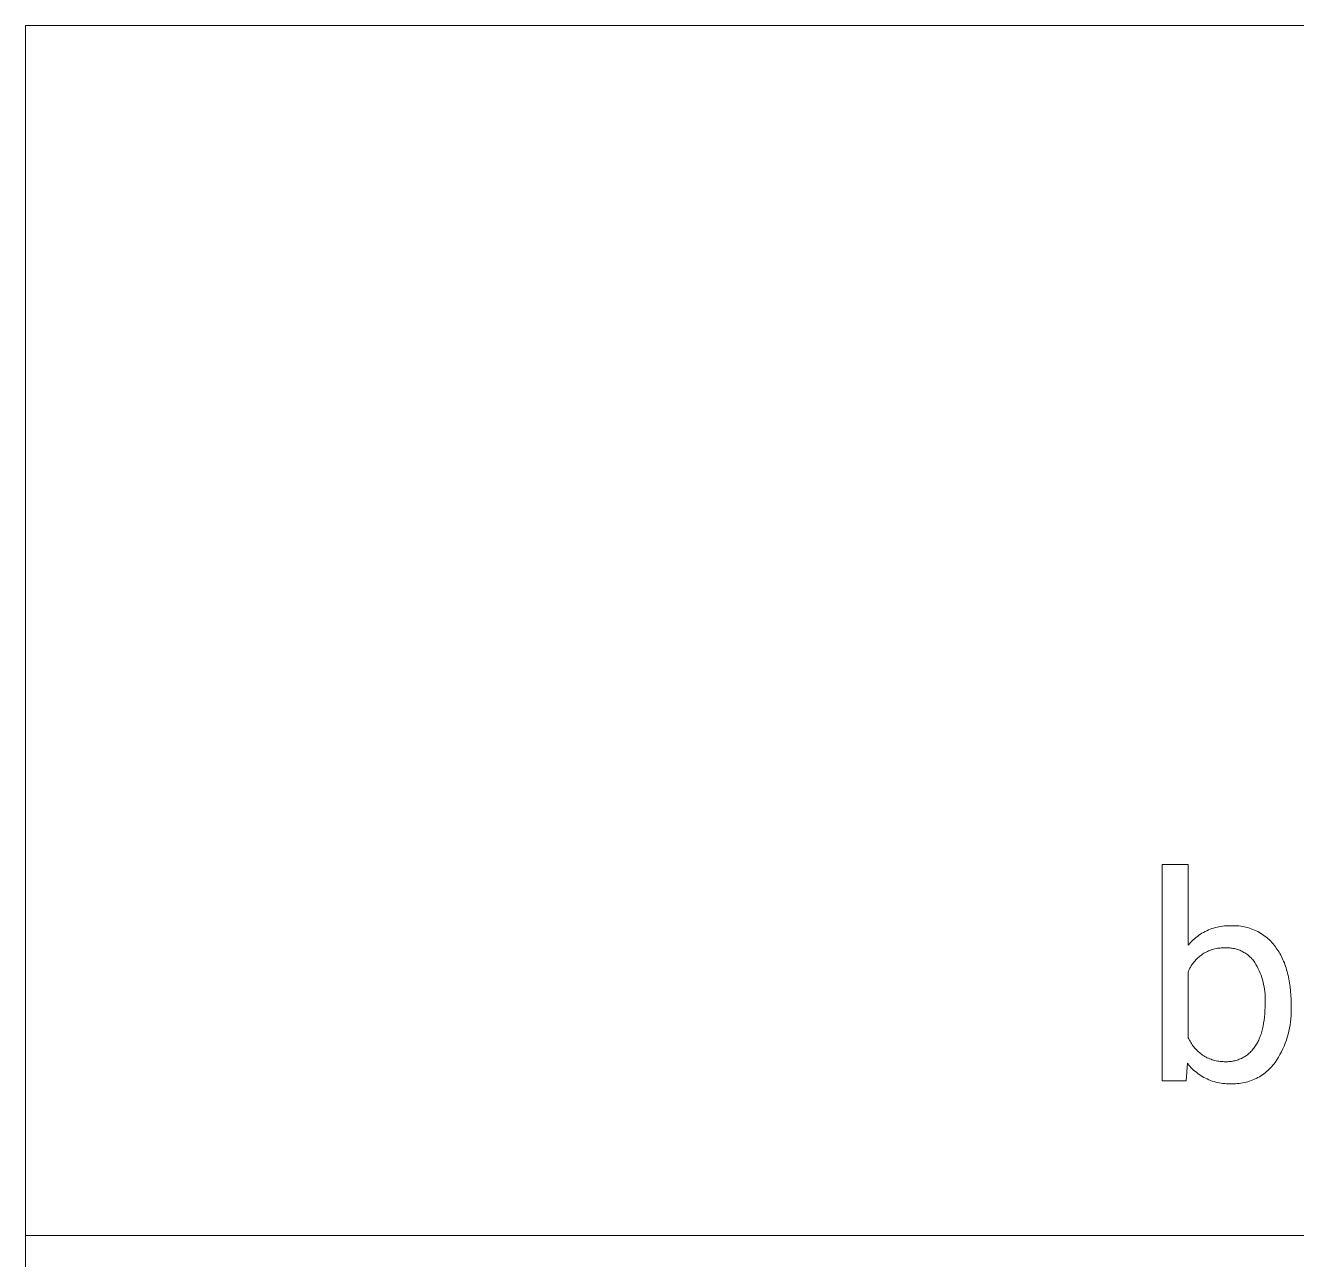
# Model space of a CAD drawing. Header units: millimetres. Extents: x 0 to 3480, y 0 to 2432.
# Drawn here: x 2165.1 to 2369.5, y 190.7 to 389.1 of the extents above; entities that cross this region are included whole.
import ezdxf

# ---------------------------------------------------------------- set-up
doc = ezdxf.new("R2010")
doc.units = ezdxf.units.MM
doc.header["$MEASUREMENT"] = 0
doc.layers.add('Domyślny', color=7, linetype='Continuous', true_color=0x000000)

msp = doc.modelspace()

# ---------------------------------------------------------------- linework, layer by layer
at = {"layer": 'Domyślny', "color": 18, "lineweight": 15, "true_color": 0x000000}
for p, q in [((3477.08, 389.07), (2165.12, 389.07)), ((2165.12, 0), (2165.12, 389.06)), ((2347.9, 219.39), (2347.9, 254.16)), ((2347.9, 254.16), (2352.1, 254.16)), ((2352.1, 254.16), (2352.1, 241.19)), ((2354.3, 243.12), (2354.56, 243.26)), ((2354.56, 243.26), (2354.82, 243.4)), ((2354.82, 243.4), (2355.08, 243.53)), ((2355.08, 243.53), (2355.35, 243.65)), ((2355.35, 243.65), (2355.62, 243.76)), ((2355.62, 243.76), (2355.9, 243.87)), ((2355.9, 243.87), (2356.18, 243.96)), ((2356.18, 243.96), (2356.46, 244.04)), ((2356.46, 244.04), (2356.75, 244.11)), ((2356.75, 244.11), (2357.03, 244.18)), ((2357.03, 244.18), (2357.32, 244.23)), ((2357.32, 244.23), (2357.62, 244.27)), ((2357.62, 244.27), (2357.91, 244.3)), ((2357.91, 244.3), (2358.2, 244.33)), ((2358.2, 244.33), (2358.5, 244.34)), ((2358.5, 244.34), (2358.79, 244.34)), ((2358.79, 244.34), (2359.08, 244.33)), ((2359.08, 244.33), (2359.37, 244.34)), ((2359.37, 244.34), (2359.66, 244.33)), ((2359.66, 244.33), (2359.95, 244.32)), ((2359.95, 244.32), (2360.24, 244.3)), ((2360.24, 244.3), (2360.53, 244.26)), ((2360.53, 244.26), (2360.82, 244.22)), ((2360.82, 244.22), (2361.1, 244.16)), ((2361.1, 244.16), (2361.38, 244.1)), ((2361.38, 244.1), (2361.66, 244.03)), ((2361.66, 244.03), (2361.94, 243.94)), ((2361.94, 243.94), (2362.21, 243.85)), ((2362.21, 243.85), (2362.48, 243.75)), ((2362.48, 243.75), (2362.75, 243.64)), ((2362.75, 243.64), (2363.02, 243.52)), ((2363.02, 243.52), (2363.27, 243.39)), ((2363.27, 243.39), (2363.53, 243.25)), ((2363.53, 243.25), (2363.78, 243.1)), ((2352.1, 241.19), (2352.29, 241.42)), ((2352.29, 241.42), (2352.48, 241.63)), ((2352.48, 241.63), (2352.69, 241.85)), ((2352.69, 241.85), (2352.9, 242.05)), ((2352.9, 242.05), (2353.12, 242.25)), ((2353.12, 242.25), (2353.34, 242.44)), ((2353.34, 242.44), (2353.57, 242.62)), ((2353.57, 242.62), (2353.81, 242.79)), ((2353.81, 242.79), (2354.05, 242.96)), ((2354.05, 242.96), (2354.3, 243.12)), ((2363.78, 243.1), (2364.02, 242.94)), ((2364.02, 242.94), (2364.26, 242.78)), ((2364.26, 242.78), (2364.49, 242.61)), ((2364.49, 242.61), (2364.72, 242.43)), ((2364.72, 242.43), (2364.94, 242.24)), ((2364.94, 242.24), (2365.15, 242.04)), ((2365.15, 242.04), (2365.36, 241.84)), ((2365.36, 241.84), (2365.56, 241.63)), ((2365.56, 241.63), (2365.75, 241.41)), ((2365.75, 241.41), (2365.93, 241.19)), ((2353.63, 239.15), (2353.48, 239.01)), ((2353.79, 239.29), (2353.63, 239.15)), ((2353.95, 239.43), (2353.79, 239.29)), ((2354.11, 239.55), (2353.95, 239.43)), ((2354.28, 239.68), (2354.11, 239.55)), ((2354.46, 239.79), (2354.28, 239.68)), ((2354.63, 239.91), (2354.46, 239.79)), ((2354.82, 240.01), (2354.63, 239.91)), ((2355, 240.11), (2354.82, 240.01)), ((2355.19, 240.2), (2355, 240.11)), ((2355.38, 240.29), (2355.19, 240.2)), ((2355.58, 240.37), (2355.38, 240.29)), ((2355.77, 240.44), (2355.58, 240.37)), ((2355.97, 240.5), (2355.77, 240.44)), ((2356.17, 240.56), (2355.97, 240.5)), ((2356.38, 240.61), (2356.17, 240.56)), ((2356.58, 240.66), (2356.38, 240.61)), ((2356.79, 240.7), (2356.58, 240.66)), ((2357, 240.73), (2356.79, 240.7)), ((2357.2, 240.75), (2357, 240.73)), ((2357.41, 240.77), (2357.2, 240.75)), ((2357.62, 240.78), (2357.41, 240.77)), ((2357.83, 240.78), (2357.62, 240.78)), ((2358.04, 240.77), (2357.83, 240.78)), ((2358.23, 240.78), (2358.04, 240.77)), ((2358.41, 240.78), (2358.23, 240.78)), ((2358.59, 240.77), (2358.41, 240.78)), ((2358.78, 240.76), (2358.59, 240.77)), ((2358.96, 240.74), (2358.78, 240.76)), ((2359.14, 240.72), (2358.96, 240.74)), ((2359.33, 240.69), (2359.14, 240.72)), ((2359.51, 240.65), (2359.33, 240.69)), ((2359.69, 240.61), (2359.51, 240.65)), ((2359.86, 240.56), (2359.69, 240.61)), ((2360.04, 240.51), (2359.86, 240.56)), ((2360.21, 240.44), (2360.04, 240.51)), ((2360.39, 240.38), (2360.21, 240.44)), ((2360.55, 240.31), (2360.39, 240.38)), ((2360.72, 240.23), (2360.55, 240.31)), ((2360.89, 240.14), (2360.72, 240.23)), ((2361.05, 240.05), (2360.89, 240.14)), ((2361.2, 239.96), (2361.05, 240.05)), ((2361.36, 239.86), (2361.2, 239.96)), ((2361.51, 239.75), (2361.36, 239.86)), ((2361.66, 239.64), (2361.51, 239.75)), ((2361.8, 239.53), (2361.66, 239.64)), ((2361.94, 239.41), (2361.8, 239.53)), ((2362.08, 239.28), (2361.94, 239.41)), ((2362.21, 239.15), (2362.08, 239.28)), ((2362.33, 239.02), (2362.21, 239.15)), ((2365.93, 241.19), (2366.11, 240.96)), ((2366.11, 240.96), (2366.26, 240.75)), ((2366.26, 240.75), (2366.42, 240.53)), ((2366.42, 240.53), (2366.56, 240.31)), ((2366.56, 240.31), (2366.7, 240.08)), ((2366.7, 240.08), (2366.84, 239.85)), ((2366.84, 239.85), (2366.97, 239.61)), ((2366.97, 239.61), (2367.1, 239.37)), ((2367.1, 239.37), (2367.22, 239.12)), ((2352.18, 237.12), (2352.1, 236.92)), ((2352.27, 237.31), (2352.18, 237.12)), ((2352.36, 237.5), (2352.27, 237.31)), ((2352.46, 237.68), (2352.36, 237.5)), ((2352.57, 237.86), (2352.46, 237.68)), ((2352.68, 238.04), (2352.57, 237.86)), ((2352.8, 238.21), (2352.68, 238.04)), ((2352.92, 238.38), (2352.8, 238.21)), ((2353.05, 238.54), (2352.92, 238.38)), ((2353.19, 238.7), (2353.05, 238.54)), ((2353.33, 238.86), (2353.19, 238.7)), ((2353.48, 239.01), (2353.33, 238.86)), ((2362.46, 238.88), (2362.33, 239.02)), ((2362.57, 238.74), (2362.46, 238.88)), ((2362.69, 238.59), (2362.57, 238.74)), ((2362.79, 238.44), (2362.69, 238.59)), ((2362.99, 238.11), (2362.79, 238.44)), ((2363.18, 237.78), (2362.99, 238.11)), ((2363.35, 237.43), (2363.18, 237.78)), ((2363.51, 237.08), (2363.35, 237.43)), ((2367.22, 239.12), (2367.33, 238.87)), ((2367.33, 238.87), (2367.44, 238.61)), ((2367.44, 238.61), (2367.55, 238.35)), ((2367.55, 238.35), (2367.65, 238.09)), ((2367.65, 238.09), (2367.75, 237.81)), ((2367.75, 237.81), (2367.84, 237.54)), ((2367.84, 237.54), (2367.92, 237.26)), ((2367.92, 237.26), (2368.01, 236.97)), ((2352.1, 236.92), (2352.1, 226.33)), ((2363.66, 236.73), (2363.51, 237.08)), ((2363.8, 236.37), (2363.66, 236.73)), ((2363.92, 236.01), (2363.8, 236.37)), ((2364.04, 235.64), (2363.92, 236.01)), ((2364.14, 235.27), (2364.04, 235.64)), ((2364.22, 234.89), (2364.14, 235.27)), ((2368.01, 236.97), (2368.08, 236.68)), ((2368.08, 236.68), (2368.15, 236.38)), ((2368.15, 236.38), (2368.22, 236.08)), ((2368.22, 236.08), (2368.28, 235.78)), ((2368.28, 235.78), (2368.34, 235.46)), ((2368.34, 235.46), (2368.39, 235.15)), ((2368.39, 235.15), (2368.48, 234.5)), ((2364.3, 234.52), (2364.22, 234.89)), ((2364.36, 234.14), (2364.3, 234.52)), ((2364.41, 233.76), (2364.36, 234.14)), ((2364.44, 233.37), (2364.41, 233.76)), ((2364.46, 232.99), (2364.44, 233.37)), ((2368.48, 234.5), (2368.55, 233.84)), ((2368.55, 233.84), (2368.6, 233.15)), ((2368.6, 233.15), (2368.62, 232.45)), ((2364.42, 230.7), (2364.44, 231.26)), ((2364.44, 231.26), (2364.45, 231.84)), ((2364.45, 231.84), (2364.47, 232.22)), ((2364.47, 232.61), (2364.46, 232.99)), ((2364.47, 232.22), (2364.47, 232.61)), ((2368.62, 232.45), (2368.63, 231.72)), ((2368.63, 231.72), (2368.63, 231.36)), ((2368.63, 231.36), (2368.65, 230.86)), ((2364.22, 228.65), (2364.29, 229.14)), ((2364.29, 229.14), (2364.35, 229.64)), ((2364.35, 229.64), (2364.39, 230.16)), ((2364.39, 230.16), (2364.42, 230.7)), ((2368.6, 229.36), (2368.54, 228.86)), ((2368.63, 229.86), (2368.6, 229.36)), ((2368.65, 230.36), (2368.63, 229.86)), ((2368.65, 230.86), (2368.65, 230.36)), ((2363.73, 226.7), (2363.8, 226.9)), ((2363.8, 226.9), (2363.86, 227.1)), ((2363.86, 227.1), (2363.92, 227.31)), ((2363.92, 227.31), (2363.98, 227.52)), ((2363.98, 227.52), (2364.03, 227.74)), ((2364.03, 227.74), (2364.08, 227.96)), ((2364.08, 227.96), (2364.13, 228.19)), ((2364.13, 228.19), (2364.22, 228.65)), ((2368.16, 226.89), (2368.02, 226.41)), ((2368.28, 227.38), (2368.16, 226.89)), ((2368.39, 227.87), (2368.28, 227.38)), ((2368.47, 228.36), (2368.39, 227.87)), ((2368.54, 228.86), (2368.47, 228.36)), ((2352.1, 226.33), (2352.18, 226.13)), ((2352.18, 226.13), (2352.28, 225.94)), ((2352.28, 225.94), (2352.38, 225.75)), ((2352.38, 225.75), (2352.49, 225.56)), ((2352.49, 225.56), (2352.6, 225.38)), ((2352.6, 225.38), (2352.72, 225.2)), ((2352.72, 225.2), (2352.85, 225.03)), ((2352.85, 225.03), (2352.98, 224.85)), ((2352.98, 224.85), (2353.12, 224.69)), ((2362.77, 224.83), (2362.87, 224.97)), ((2362.87, 224.97), (2362.97, 225.13)), ((2362.97, 225.13), (2363.07, 225.28)), ((2363.07, 225.28), (2363.17, 225.44)), ((2363.17, 225.44), (2363.26, 225.61)), ((2363.26, 225.61), (2363.34, 225.78)), ((2363.34, 225.78), (2363.43, 225.96)), ((2363.43, 225.96), (2363.51, 226.14)), ((2363.51, 226.14), (2363.58, 226.32)), ((2363.58, 226.32), (2363.66, 226.51)), ((2363.66, 226.51), (2363.73, 226.7)), ((2367.51, 224.99), (2367.31, 224.53)), ((2367.7, 225.46), (2367.51, 224.99)), ((2367.87, 225.93), (2367.7, 225.46)), ((2368.02, 226.41), (2367.87, 225.93)), ((2353.12, 224.69), (2353.26, 224.53)), ((2353.26, 224.53), (2353.41, 224.37)), ((2353.41, 224.37), (2353.57, 224.22)), ((2353.57, 224.22), (2353.73, 224.07)), ((2353.73, 224.07), (2353.89, 223.93)), ((2353.89, 223.93), (2354.06, 223.8)), ((2354.06, 223.8), (2354.23, 223.67)), ((2354.23, 223.67), (2354.41, 223.55)), ((2354.41, 223.55), (2354.59, 223.43)), ((2354.59, 223.43), (2354.78, 223.32)), ((2354.78, 223.32), (2354.97, 223.22)), ((2354.97, 223.22), (2355.16, 223.12)), ((2355.16, 223.12), (2355.36, 223.03)), ((2355.36, 223.03), (2355.56, 222.94)), ((2355.56, 222.94), (2355.76, 222.87)), ((2355.76, 222.87), (2355.96, 222.79)), ((2355.96, 222.79), (2356.17, 222.73)), ((2360.12, 222.79), (2360.3, 222.86)), ((2360.3, 222.86), (2360.47, 222.93)), ((2360.47, 222.93), (2360.65, 223.01)), ((2360.65, 223.01), (2360.81, 223.09)), ((2360.81, 223.09), (2360.98, 223.18)), ((2360.98, 223.18), (2361.14, 223.28)), ((2361.14, 223.28), (2361.3, 223.38)), ((2361.3, 223.38), (2361.46, 223.49)), ((2361.46, 223.49), (2361.61, 223.6)), ((2361.61, 223.6), (2361.76, 223.72)), ((2361.76, 223.72), (2361.9, 223.84)), ((2361.9, 223.84), (2362.04, 223.97)), ((2362.04, 223.97), (2362.17, 224.1)), ((2362.17, 224.1), (2362.3, 224.24)), ((2362.3, 224.24), (2362.43, 224.38)), ((2362.43, 224.38), (2362.55, 224.52)), ((2362.55, 224.52), (2362.66, 224.67)), ((2362.66, 224.67), (2362.77, 224.83)), ((2366.6, 223.2), (2366.34, 222.77)), ((2366.85, 223.64), (2366.6, 223.2)), ((2367.09, 224.08), (2366.85, 223.64)), ((2367.31, 224.53), (2367.09, 224.08)), ((2351.96, 222.22), (2351.75, 219.39)), ((2352.14, 221.99), (2351.96, 222.22)), ((2352.33, 221.77), (2352.14, 221.99)), ((2352.53, 221.55), (2352.33, 221.77)), ((2352.74, 221.35), (2352.53, 221.55)), ((2352.95, 221.14), (2352.74, 221.35)), ((2353.17, 220.95), (2352.95, 221.14)), ((2353.4, 220.77), (2353.17, 220.95)), ((2353.63, 220.59), (2353.4, 220.77)), ((2356.17, 222.73), (2356.38, 222.68)), ((2356.38, 222.68), (2356.59, 222.63)), ((2356.59, 222.63), (2356.8, 222.58)), ((2356.8, 222.58), (2357.01, 222.55)), ((2357.01, 222.55), (2357.23, 222.52)), ((2357.23, 222.52), (2357.44, 222.5)), ((2357.44, 222.5), (2357.66, 222.49)), ((2357.66, 222.49), (2357.87, 222.48)), ((2357.87, 222.48), (2358.09, 222.48)), ((2358.09, 222.48), (2358.28, 222.48)), ((2358.28, 222.48), (2358.46, 222.48)), ((2358.46, 222.48), (2358.65, 222.49)), ((2358.65, 222.49), (2358.84, 222.51)), ((2358.84, 222.51), (2359.03, 222.53)), ((2359.03, 222.53), (2359.21, 222.56)), ((2359.21, 222.56), (2359.4, 222.59)), ((2359.4, 222.59), (2359.58, 222.63)), ((2359.58, 222.63), (2359.77, 222.68)), ((2359.77, 222.68), (2359.95, 222.73)), ((2359.95, 222.73), (2360.12, 222.79)), ((2364.7, 220.88), (2364.48, 220.7)), ((2364.92, 221.07), (2364.7, 220.88)), ((2365.12, 221.27), (2364.92, 221.07)), ((2365.33, 221.47), (2365.12, 221.27)), ((2365.52, 221.69), (2365.33, 221.47)), ((2365.71, 221.9), (2365.52, 221.69)), ((2365.89, 222.13), (2365.71, 221.9)), ((2366.06, 222.36), (2365.89, 222.13)), ((2366.34, 222.77), (2366.06, 222.36)), ((2351.75, 219.39), (2347.9, 219.39)), ((2353.87, 220.42), (2353.63, 220.59)), ((2354.11, 220.26), (2353.87, 220.42)), ((2354.36, 220.1), (2354.11, 220.26)), ((2354.62, 219.96), (2354.36, 220.1)), ((2354.88, 219.82), (2354.62, 219.96)), ((2355.14, 219.7), (2354.88, 219.82)), ((2355.41, 219.58), (2355.14, 219.7)), ((2355.68, 219.47), (2355.41, 219.58)), ((2355.96, 219.37), (2355.68, 219.47)), ((2356.24, 219.29), (2355.96, 219.37)), ((2356.52, 219.21), (2356.24, 219.29)), ((2356.8, 219.14), (2356.52, 219.21)), ((2357.09, 219.08), (2356.8, 219.14)), ((2357.38, 219.03), (2357.09, 219.08)), ((2357.67, 218.99), (2357.38, 219.03)), ((2357.96, 218.96), (2357.67, 218.99)), ((2358.25, 218.94), (2357.96, 218.96)), ((2358.55, 218.93), (2358.25, 218.94)), ((2358.84, 218.93), (2358.55, 218.93)), ((2359.13, 218.94), (2358.84, 218.93)), ((2359.42, 218.93), (2359.13, 218.94)), ((2359.71, 218.94), (2359.42, 218.93)), ((2359.99, 218.96), (2359.71, 218.94)), ((2360.28, 218.98), (2359.99, 218.96)), ((2360.56, 219.02), (2360.28, 218.98)), ((2360.85, 219.07), (2360.56, 219.02)), ((2361.13, 219.12), (2360.85, 219.07)), ((2361.41, 219.19), (2361.13, 219.12)), ((2361.69, 219.26), (2361.41, 219.19)), ((2361.96, 219.35), (2361.69, 219.26)), ((2362.23, 219.44), (2361.96, 219.35)), ((2362.5, 219.55), (2362.23, 219.44)), ((2362.76, 219.66), (2362.5, 219.55)), ((2363.02, 219.78), (2362.76, 219.66)), ((2363.28, 219.92), (2363.02, 219.78)), ((2363.53, 220.06), (2363.28, 219.92)), ((2363.77, 220.21), (2363.53, 220.06)), ((2364.01, 220.36), (2363.77, 220.21)), ((2364.25, 220.53), (2364.01, 220.36)), ((2364.48, 220.7), (2364.25, 220.53)), ((2165.12, 194.56), (3480.37, 194.56))]:
    msp.add_line(p, q, dxfattribs=at)

doc.saveas('drawing.dxf')
